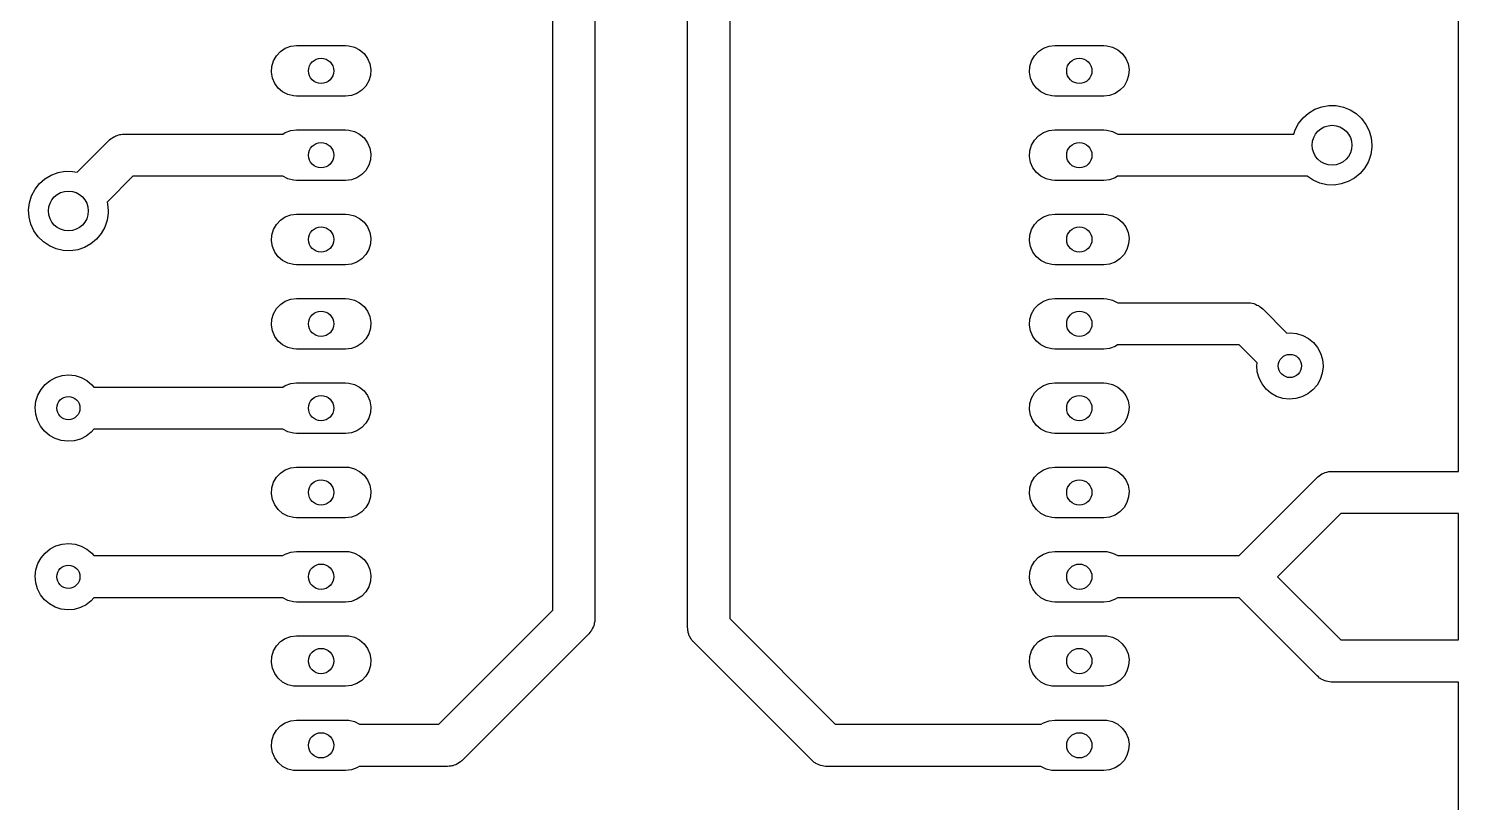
# Model space of a CAD drawing. Extents: x 0 to 145, y 0 to 145.
# Drawn here: x 53 to 96.11, y 65.33 to 88.64 of the extents above; entities that cross this region are included whole.
import ezdxf

# ---------------------------------------------------------------- set-up
doc = ezdxf.new("R2010")
doc.units = 0
doc.layers.add('BLACK', color=7, linetype='CONTINUOUS')

msp = doc.modelspace()

# ---------------------------------------------------------------- linework, layer by layer
at = {"layer": 'BLACK', "linetype": 'CONTINUOUS'}
for p, q in [((96.11, 75.305), (96.11, 111.577)), ((72.869, 70.606), (72.869, 109.205)), ((74.139, 108.951), (74.139, 70.869)), ((68.805, 71.123), (68.805, 106.924)), ((70.075, 106.923), (70.075, 70.86)), ((60.4718, 87.8265), (60.5932, 87.9546)), ((60.5932, 87.9546), (60.7408, 88.0513)), ((60.7408, 88.0513), (60.9067, 88.1116)), ((60.9067, 88.1116), (61.082, 88.132)), ((61.082, 88.132), (62.558, 88.132)), ((62.558, 88.132), (62.6522, 88.1262)), ((62.6522, 88.1262), (62.8236, 88.0842)), ((62.8236, 88.0842), (62.9808, 88.0039)), ((62.9808, 88.0039), (63.1153, 87.8897)), ((83.3318, 87.8265), (83.4532, 87.9546)), ((83.4532, 87.9546), (83.6008, 88.0513)), ((83.6008, 88.0513), (83.7667, 88.1116)), ((83.7667, 88.1116), (83.942, 88.132)), ((83.942, 88.132), (85.418, 88.132)), ((85.418, 88.132), (85.5122, 88.1262)), ((85.5122, 88.1262), (85.6836, 88.0842)), ((85.6836, 88.0842), (85.8408, 88.0039)), ((85.8408, 88.0039), (85.9753, 87.8897)), ((60.332, 87.5049), (60.3832, 87.6738)), ((60.3832, 87.6738), (60.4718, 87.8265)), ((63.1153, 87.8897), (63.2199, 87.7475)), ((63.2199, 87.7475), (63.289, 87.5851)), ((63.289, 87.5851), (63.3189, 87.4112)), ((83.192, 87.5049), (83.2432, 87.6738)), ((83.2432, 87.6738), (83.3318, 87.8265)), ((85.9753, 87.8897), (86.0799, 87.7475)), ((86.0799, 87.7475), (86.149, 87.5851)), ((86.149, 87.5851), (86.1789, 87.4112)), ((60.3211, 87.3288), (60.332, 87.5049)), ((60.351, 87.1549), (60.3211, 87.3288)), ((60.4201, 86.9925), (60.351, 87.1549)), ((63.308, 87.2351), (63.2568, 87.0662)), ((63.3189, 87.4112), (63.308, 87.2351)), ((83.1811, 87.3288), (83.192, 87.5049)), ((83.211, 87.1549), (83.1811, 87.3288)), ((83.2801, 86.9925), (83.211, 87.1549)), ((86.168, 87.2351), (86.1168, 87.0662)), ((86.1789, 87.4112), (86.168, 87.2351)), ((60.5247, 86.8503), (60.4201, 86.9925)), ((60.6592, 86.7361), (60.5247, 86.8503)), ((60.8164, 86.6558), (60.6592, 86.7361)), ((60.9878, 86.6138), (60.8164, 86.6558)), ((62.8992, 86.6887), (62.7333, 86.6284)), ((63.0468, 86.7854), (62.8992, 86.6887)), ((63.1682, 86.9135), (63.0468, 86.7854)), ((63.2568, 87.0662), (63.1682, 86.9135)), ((83.3847, 86.8503), (83.2801, 86.9925)), ((83.5192, 86.7361), (83.3847, 86.8503)), ((83.6764, 86.6558), (83.5192, 86.7361)), ((83.8478, 86.6138), (83.6764, 86.6558)), ((85.7592, 86.6887), (85.5933, 86.6284)), ((85.9068, 86.7854), (85.7592, 86.6887)), ((86.0282, 86.9135), (85.9068, 86.7854)), ((86.1168, 87.0662), (86.0282, 86.9135)), ((61.082, 86.608), (60.9878, 86.6138)), ((62.558, 86.608), (61.082, 86.608)), ((62.7333, 86.6284), (62.558, 86.608)), ((83.942, 86.608), (83.8478, 86.6138)), ((85.418, 86.608), (83.942, 86.608)), ((85.5933, 86.6284), (85.418, 86.608)), ((91.7834, 86.2131), (91.9894, 86.2891)), ((91.9894, 86.2891), (92.2058, 86.3263)), ((92.2058, 86.3263), (92.4254, 86.3234)), ((92.4254, 86.3234), (92.6408, 86.2806)), ((92.6408, 86.2806), (92.8448, 86.1992)), ((91.2936, 85.7836), (91.4296, 85.956)), ((91.4296, 85.956), (91.5947, 86.1008)), ((91.5947, 86.1008), (91.7834, 86.2131)), ((92.8448, 86.1992), (93.0305, 86.082)), ((93.0305, 86.082), (93.1918, 85.933)), ((93.1918, 85.933), (93.3232, 85.757)), ((55.4908, 85.3317), (55.5337, 85.3571)), ((55.5337, 85.3571), (55.5741, 85.3865)), ((55.5741, 85.3865), (55.602, 85.3975)), ((55.602, 85.3975), (55.6278, 85.4128)), ((55.6278, 85.4128), (55.6757, 85.4267)), ((55.6757, 85.4267), (55.7221, 85.445)), ((55.7221, 85.445), (55.7518, 85.4488)), ((55.7518, 85.4488), (55.7807, 85.4572)), ((55.7807, 85.4572), (55.8305, 85.4587)), ((55.8305, 85.4587), (55.88, 85.465)), ((55.88, 85.465), (60.6701, 85.465)), ((60.6701, 85.465), (60.7408, 85.5113)), ((60.7408, 85.5113), (60.9067, 85.5716)), ((60.9067, 85.5716), (61.082, 85.592)), ((61.082, 85.592), (62.558, 85.592)), ((62.558, 85.592), (62.6522, 85.5862)), ((62.6522, 85.5862), (62.8236, 85.5442)), ((62.8236, 85.5442), (62.9808, 85.4639)), ((62.9808, 85.4639), (63.1153, 85.3497)), ((83.3318, 85.2865), (83.4532, 85.4146)), ((83.4532, 85.4146), (83.6008, 85.5113)), ((83.6008, 85.5113), (83.7667, 85.5716)), ((83.7667, 85.5716), (83.942, 85.592)), ((83.942, 85.592), (85.418, 85.592)), ((85.418, 85.592), (85.5122, 85.5862)), ((85.5122, 85.5862), (85.6836, 85.5442)), ((85.6836, 85.5442), (85.8387, 85.465)), ((85.8387, 85.465), (91.1528, 85.465)), ((91.1528, 85.465), (91.1913, 85.5892)), ((91.1913, 85.5892), (91.2936, 85.7836)), ((93.3232, 85.757), (93.4203, 85.56)), ((93.4203, 85.56), (93.4799, 85.3487)), ((54.4672, 84.3152), (55.431, 85.279)), ((55.431, 85.279), (55.4415, 85.2883)), ((55.4415, 85.2883), (55.4453, 85.2929)), ((55.4453, 85.2929), (55.4534, 85.2988)), ((55.4534, 85.2988), (55.4908, 85.3317)), ((63.1153, 85.3497), (63.2199, 85.2075)), ((63.2199, 85.2075), (63.289, 85.0451)), ((63.289, 85.0451), (63.3189, 84.8712)), ((83.1811, 84.7888), (83.192, 84.9649)), ((83.192, 84.9649), (83.2432, 85.1338)), ((83.2432, 85.1338), (83.3318, 85.2865)), ((93.4984, 85.0672), (93.4668, 84.8499)), ((93.4799, 85.3487), (93.5, 85.13)), ((93.5, 85.13), (93.4984, 85.0672)), ((63.2568, 84.5262), (63.1682, 84.3735)), ((63.308, 84.6951), (63.2568, 84.5262)), ((63.3189, 84.8712), (63.308, 84.6951)), ((83.211, 84.6149), (83.1811, 84.7888)), ((83.2801, 84.4525), (83.211, 84.6149)), ((93.3963, 84.6419), (93.289, 84.4503)), ((93.4668, 84.8499), (93.3963, 84.6419)), ((53.3296, 83.976), (53.4947, 84.1208)), ((53.4947, 84.1208), (53.6834, 84.2331)), ((53.6834, 84.2331), (53.8894, 84.3091)), ((53.8894, 84.3091), (54.1058, 84.3463)), ((54.1058, 84.3463), (54.3254, 84.3434)), ((54.3254, 84.3434), (54.4672, 84.3152)), ((56.143, 84.195), (55.366, 83.418)), ((60.6613, 84.195), (56.143, 84.195)), ((60.8164, 84.1158), (60.6613, 84.195)), ((60.9878, 84.0738), (60.8164, 84.1158)), ((61.082, 84.068), (60.9878, 84.0738)), ((62.558, 84.068), (61.082, 84.068)), ((62.7333, 84.0884), (62.558, 84.068)), ((62.8992, 84.1487), (62.7333, 84.0884)), ((63.0468, 84.2454), (62.8992, 84.1487)), ((63.1682, 84.3735), (63.0468, 84.2454)), ((83.3847, 84.3103), (83.2801, 84.4525)), ((83.5192, 84.1961), (83.3847, 84.3103)), ((83.6764, 84.1158), (83.5192, 84.1961)), ((83.8478, 84.0738), (83.6764, 84.1158)), ((83.942, 84.068), (83.8478, 84.0738)), ((85.418, 84.068), (83.942, 84.068)), ((85.5933, 84.0884), (85.418, 84.068)), ((85.7592, 84.1487), (85.5933, 84.0884)), ((85.8299, 84.195), (85.7592, 84.1487)), ((91.5484, 84.195), (85.8299, 84.195)), ((91.7274, 84.0754), (91.5484, 84.195)), ((91.9292, 83.9887), (91.7274, 84.0754)), ((92.9797, 84.141), (92.7881, 84.0337)), ((93.1485, 84.2815), (92.9797, 84.141)), ((93.289, 84.4503), (93.1485, 84.2815)), ((53.0913, 83.6092), (53.1936, 83.8036)), ((53.1936, 83.8036), (53.3296, 83.976)), ((92.1434, 83.9403), (91.9292, 83.9887)), ((92.3628, 83.9316), (92.1434, 83.9403)), ((92.5801, 83.9632), (92.3628, 83.9316)), ((92.7881, 84.0337), (92.5801, 83.9632)), ((53.0004, 83.1814), (53.0262, 83.3995)), ((53.0262, 83.3995), (53.0913, 83.6092)), ((55.366, 83.418), (55.3799, 83.3687)), ((55.3799, 83.3687), (55.4, 83.15)), ((53.0148, 82.9623), (53.0004, 83.1814)), ((53.0688, 82.7494), (53.0148, 82.9623)), ((55.3668, 82.8699), (55.2963, 82.6619)), ((55.3984, 83.0872), (55.3668, 82.8699)), ((55.4, 83.15), (55.3984, 83.0872)), ((60.4718, 82.7465), (60.5932, 82.8746)), ((60.5932, 82.8746), (60.7408, 82.9713)), ((60.7408, 82.9713), (60.9067, 83.0316)), ((60.9067, 83.0316), (61.082, 83.052)), ((61.082, 83.052), (62.558, 83.052)), ((62.558, 83.052), (62.6522, 83.0462)), ((62.6522, 83.0462), (62.8236, 83.0042)), ((62.8236, 83.0042), (62.9808, 82.9239)), ((62.9808, 82.9239), (63.1153, 82.8097)), ((63.1153, 82.8097), (63.2199, 82.6675)), ((83.3318, 82.7465), (83.4532, 82.8746)), ((83.4532, 82.8746), (83.6008, 82.9713)), ((83.6008, 82.9713), (83.7667, 83.0316)), ((83.7667, 83.0316), (83.942, 83.052)), ((83.942, 83.052), (85.418, 83.052)), ((85.418, 83.052), (85.5122, 83.0462)), ((85.5122, 83.0462), (85.6836, 83.0042)), ((85.6836, 83.0042), (85.8408, 82.9239)), ((85.8408, 82.9239), (85.9753, 82.8097)), ((85.9753, 82.8097), (86.0799, 82.6675)), ((53.1608, 82.55), (53.0688, 82.7494)), ((53.2875, 82.3707), (53.1608, 82.55)), ((53.4448, 82.2174), (53.2875, 82.3707)), ((55.189, 82.4703), (55.0485, 82.3015)), ((55.2963, 82.6619), (55.189, 82.4703)), ((60.3211, 82.2488), (60.332, 82.4249)), ((60.332, 82.4249), (60.3832, 82.5938)), ((60.3832, 82.5938), (60.4718, 82.7465)), ((63.2199, 82.6675), (63.289, 82.5051)), ((63.289, 82.5051), (63.3189, 82.3312)), ((83.1811, 82.2488), (83.192, 82.4249)), ((83.192, 82.4249), (83.2432, 82.5938)), ((83.2432, 82.5938), (83.3318, 82.7465)), ((86.0799, 82.6675), (86.149, 82.5051)), ((86.149, 82.5051), (86.1789, 82.3312)), ((53.6274, 82.0954), (53.4448, 82.2174)), ((53.8292, 82.0087), (53.6274, 82.0954)), ((54.0434, 81.9603), (53.8292, 82.0087)), ((54.2628, 81.9516), (54.0434, 81.9603)), ((54.4801, 81.9832), (54.2628, 81.9516)), ((54.6881, 82.0537), (54.4801, 81.9832)), ((54.8797, 82.161), (54.6881, 82.0537)), ((55.0485, 82.3015), (54.8797, 82.161)), ((60.351, 82.0749), (60.3211, 82.2488)), ((60.4201, 81.9125), (60.351, 82.0749)), ((60.5247, 81.7703), (60.4201, 81.9125)), ((63.2568, 81.9862), (63.1682, 81.8335)), ((63.308, 82.1551), (63.2568, 81.9862)), ((63.3189, 82.3312), (63.308, 82.1551)), ((83.211, 82.0749), (83.1811, 82.2488)), ((83.2801, 81.9125), (83.211, 82.0749)), ((83.3847, 81.7703), (83.2801, 81.9125)), ((86.1168, 81.9862), (86.0282, 81.8335)), ((86.168, 82.1551), (86.1168, 81.9862)), ((86.1789, 82.3312), (86.168, 82.1551)), ((60.6592, 81.6561), (60.5247, 81.7703)), ((60.8164, 81.5758), (60.6592, 81.6561)), ((60.9878, 81.5338), (60.8164, 81.5758)), ((61.082, 81.528), (60.9878, 81.5338)), ((62.558, 81.528), (61.082, 81.528)), ((62.7333, 81.5484), (62.558, 81.528)), ((62.8992, 81.6087), (62.7333, 81.5484)), ((63.0468, 81.7054), (62.8992, 81.6087)), ((63.1682, 81.8335), (63.0468, 81.7054)), ((83.5192, 81.6561), (83.3847, 81.7703)), ((83.6764, 81.5758), (83.5192, 81.6561)), ((83.8478, 81.5338), (83.6764, 81.5758)), ((83.942, 81.528), (83.8478, 81.5338)), ((85.418, 81.528), (83.942, 81.528)), ((85.5933, 81.5484), (85.418, 81.528)), ((85.7592, 81.6087), (85.5933, 81.5484)), ((85.9068, 81.7054), (85.7592, 81.6087)), ((86.0282, 81.8335), (85.9068, 81.7054)), ((60.3832, 80.0538), (60.4718, 80.2065)), ((60.4718, 80.2065), (60.5932, 80.3346)), ((60.5932, 80.3346), (60.7408, 80.4313)), ((60.7408, 80.4313), (60.9067, 80.4916)), ((60.9067, 80.4916), (61.082, 80.512)), ((61.082, 80.512), (62.558, 80.512)), ((62.558, 80.512), (62.6522, 80.5062)), ((62.6522, 80.5062), (62.8236, 80.4642)), ((62.8236, 80.4642), (62.9808, 80.3839)), ((62.9808, 80.3839), (63.1153, 80.2697)), ((63.1153, 80.2697), (63.2199, 80.1275)), ((83.2432, 80.0538), (83.3318, 80.2065)), ((83.3318, 80.2065), (83.4532, 80.3346)), ((83.4532, 80.3346), (83.6008, 80.4313)), ((83.6008, 80.4313), (83.7667, 80.4916)), ((83.7667, 80.4916), (83.942, 80.512)), ((83.942, 80.512), (85.418, 80.512)), ((85.418, 80.512), (85.5122, 80.5062)), ((85.5122, 80.5062), (85.6836, 80.4642)), ((85.6836, 80.4642), (85.8387, 80.385)), ((85.8387, 80.385), (89.76, 80.385)), ((89.76, 80.385), (89.774, 80.3841)), ((89.774, 80.3841), (89.7799, 80.3847)), ((89.7799, 80.3847), (89.7898, 80.3831)), ((89.7898, 80.3831), (89.8396, 80.38)), ((89.8396, 80.38), (89.8879, 80.3676)), ((89.8879, 80.3676), (89.9372, 80.3598)), ((89.9372, 80.3598), (89.9647, 80.3479)), ((89.9647, 80.3479), (89.9938, 80.3404)), ((89.9938, 80.3404), (90.0375, 80.3164)), ((90.0375, 80.3164), (90.0832, 80.2966)), ((90.0832, 80.2966), (90.1069, 80.2782)), ((90.1069, 80.2782), (90.1332, 80.2637)), ((90.1332, 80.2637), (90.1696, 80.2296)), ((90.1696, 80.2296), (90.209, 80.199)), ((90.209, 80.199), (90.9371, 79.4709)), ((60.3211, 79.7088), (60.332, 79.8849)), ((60.332, 79.8849), (60.3832, 80.0538)), ((63.2199, 80.1275), (63.289, 79.9651)), ((63.289, 79.9651), (63.3189, 79.7912)), ((63.3189, 79.7912), (63.308, 79.6151)), ((83.1811, 79.7088), (83.192, 79.8849)), ((83.192, 79.8849), (83.2432, 80.0538)), ((60.351, 79.5349), (60.3211, 79.7088)), ((60.4201, 79.3725), (60.351, 79.5349)), ((60.5247, 79.2303), (60.4201, 79.3725)), ((63.2568, 79.4462), (63.1682, 79.2935)), ((63.308, 79.6151), (63.2568, 79.4462)), ((83.211, 79.5349), (83.1811, 79.7088)), ((83.2801, 79.3725), (83.211, 79.5349)), ((83.3847, 79.2303), (83.2801, 79.3725)), ((90.9371, 79.4709), (91.037, 79.48)), ((91.037, 79.48), (91.2311, 79.4596)), ((91.2311, 79.4596), (91.4175, 79.4019)), ((91.4175, 79.4019), (91.5892, 79.309)), ((60.6592, 79.1161), (60.5247, 79.2303)), ((60.8164, 79.0358), (60.6592, 79.1161)), ((60.9878, 78.9938), (60.8164, 79.0358)), ((61.082, 78.988), (60.9878, 78.9938)), ((62.558, 78.988), (61.082, 78.988)), ((62.7333, 79.0084), (62.558, 78.988)), ((62.8992, 79.0687), (62.7333, 79.0084)), ((63.0468, 79.1654), (62.8992, 79.0687)), ((63.1682, 79.2935), (63.0468, 79.1654)), ((83.5192, 79.1161), (83.3847, 79.2303)), ((83.6764, 79.0358), (83.5192, 79.1161)), ((83.8478, 78.9938), (83.6764, 79.0358)), ((83.942, 78.988), (83.8478, 78.9938)), ((85.418, 78.988), (83.942, 78.988)), ((85.5933, 79.0084), (85.418, 78.988)), ((85.7592, 79.0687), (85.5933, 79.0084)), ((85.8299, 79.115), (85.7592, 79.0687)), ((89.497, 79.115), (85.8299, 79.115)), ((90.039, 78.573), (89.497, 79.115)), ((91.5892, 79.309), (91.7396, 79.1846)), ((91.7396, 79.1846), (91.8629, 79.0334)), ((91.8629, 79.0334), (91.9545, 78.8611)), ((90.0301, 78.494), (90.039, 78.573)), ((90.0464, 78.2995), (90.0301, 78.494)), ((91.9545, 78.8611), (92.011, 78.6742)), ((92.011, 78.6742), (92.03, 78.48)), ((92.03, 78.48), (92.0296, 78.4521)), ((53.5003, 77.9245), (53.6524, 78.0468)), ((53.6524, 78.0468), (53.8254, 78.1372)), ((53.8254, 78.1372), (54.0126, 78.1923)), ((54.0126, 78.1923), (54.207, 78.21)), ((54.207, 78.21), (54.4011, 78.1896)), ((54.4011, 78.1896), (54.5875, 78.1319)), ((54.5875, 78.1319), (54.7592, 78.039)), ((54.7592, 78.039), (54.9096, 77.9146)), ((90.1002, 78.1119), (90.0464, 78.2995)), ((90.1894, 77.9383), (90.1002, 78.1119)), ((91.9435, 78.0733), (91.8471, 77.9036)), ((92.0051, 78.2585), (91.9435, 78.0733)), ((92.0296, 78.4521), (92.0051, 78.2585)), ((53.2219, 77.4179), (53.2809, 77.6039)), ((53.2809, 77.6039), (53.3749, 77.775)), ((53.3749, 77.775), (53.5003, 77.9245)), ((54.9096, 77.9146), (54.9664, 77.845)), ((54.9664, 77.845), (60.6701, 77.845)), ((60.6701, 77.845), (60.7408, 77.8913)), ((60.7408, 77.8913), (60.9067, 77.9516)), ((60.9067, 77.9516), (61.082, 77.972)), ((61.082, 77.972), (62.558, 77.972)), ((62.558, 77.972), (62.6522, 77.9662)), ((62.6522, 77.9662), (62.8236, 77.9242)), ((62.8236, 77.9242), (62.9808, 77.8439)), ((62.9808, 77.8439), (63.1153, 77.7297)), ((63.1153, 77.7297), (63.2199, 77.5875)), ((83.2432, 77.5138), (83.3318, 77.6665)), ((83.3318, 77.6665), (83.4532, 77.7946)), ((83.4532, 77.7946), (83.6008, 77.8913)), ((83.6008, 77.8913), (83.7667, 77.9516)), ((83.7667, 77.9516), (83.942, 77.972)), ((83.942, 77.972), (85.418, 77.972)), ((85.418, 77.972), (85.5122, 77.9662)), ((85.5122, 77.9662), (85.6836, 77.9242)), ((85.6836, 77.9242), (85.8408, 77.8439)), ((85.8408, 77.8439), (85.9753, 77.7297)), ((85.9753, 77.7297), (86.0799, 77.5875)), ((90.3107, 77.7853), (90.1894, 77.9383)), ((90.4593, 77.6589), (90.3107, 77.7853)), ((90.6297, 77.5636), (90.4593, 77.6589)), ((91.5658, 77.6357), (91.3916, 77.5477)), ((91.7196, 77.7558), (91.5658, 77.6357)), ((91.8471, 77.9036), (91.7196, 77.7558)), ((53.2001, 77.224), (53.2219, 77.4179)), ((53.2164, 77.0295), (53.2001, 77.224)), ((63.2199, 77.5875), (63.289, 77.4251)), ((63.289, 77.4251), (63.3189, 77.2512)), ((63.3189, 77.2512), (63.308, 77.0751)), ((83.1811, 77.1688), (83.192, 77.3449)), ((83.211, 76.9949), (83.1811, 77.1688)), ((83.192, 77.3449), (83.2432, 77.5138)), ((86.0799, 77.5875), (86.149, 77.4251)), ((86.149, 77.4251), (86.1789, 77.2512)), ((86.1789, 77.2512), (86.168, 77.0751)), ((90.8153, 77.5033), (90.6297, 77.5636)), ((91.0091, 77.4802), (90.8153, 77.5033)), ((91.2036, 77.4952), (91.0091, 77.4802)), ((91.3916, 77.5477), (91.2036, 77.4952)), ((53.2702, 76.8419), (53.2164, 77.0295)), ((53.3594, 76.6683), (53.2702, 76.8419)), ((63.1682, 76.7535), (63.0468, 76.6254)), ((63.2568, 76.9062), (63.1682, 76.7535)), ((63.308, 77.0751), (63.2568, 76.9062)), ((83.2801, 76.8325), (83.211, 76.9949)), ((83.3847, 76.6903), (83.2801, 76.8325)), ((86.0282, 76.7535), (85.9068, 76.6254)), ((86.1168, 76.9062), (86.0282, 76.7535)), ((86.168, 77.0751), (86.1168, 76.9062)), ((53.4807, 76.5153), (53.3594, 76.6683)), ((53.6293, 76.3889), (53.4807, 76.5153)), ((53.7997, 76.2936), (53.6293, 76.3889)), ((54.7358, 76.3657), (54.5616, 76.2777)), ((54.8896, 76.4858), (54.7358, 76.3657)), ((54.9666, 76.575), (54.8896, 76.4858)), ((60.6613, 76.575), (54.9666, 76.575)), ((60.8164, 76.4958), (60.6613, 76.575)), ((60.9878, 76.4538), (60.8164, 76.4958)), ((61.082, 76.448), (60.9878, 76.4538)), ((62.558, 76.448), (61.082, 76.448)), ((62.7333, 76.4684), (62.558, 76.448)), ((62.8992, 76.5287), (62.7333, 76.4684)), ((63.0468, 76.6254), (62.8992, 76.5287)), ((83.5192, 76.5761), (83.3847, 76.6903)), ((83.6764, 76.4958), (83.5192, 76.5761)), ((83.8478, 76.4538), (83.6764, 76.4958)), ((83.942, 76.448), (83.8478, 76.4538)), ((85.418, 76.448), (83.942, 76.448)), ((85.5933, 76.4684), (85.418, 76.448)), ((85.7592, 76.5287), (85.5933, 76.4684)), ((85.9068, 76.6254), (85.7592, 76.5287)), ((53.9853, 76.2333), (53.7997, 76.2936)), ((54.1791, 76.2102), (53.9853, 76.2333)), ((54.3736, 76.2252), (54.1791, 76.2102)), ((54.5616, 76.2777), (54.3736, 76.2252)), ((60.3832, 74.9738), (60.4718, 75.1265)), ((60.4718, 75.1265), (60.5932, 75.2546)), ((60.5932, 75.2546), (60.7408, 75.3513)), ((60.7408, 75.3513), (60.9067, 75.4116)), ((60.9067, 75.4116), (61.082, 75.432)), ((61.082, 75.432), (62.558, 75.432)), ((62.558, 75.432), (62.6522, 75.4262)), ((62.6522, 75.4262), (62.8236, 75.3842)), ((62.8236, 75.3842), (62.9808, 75.3039)), ((62.9808, 75.3039), (63.1153, 75.1897)), ((63.1153, 75.1897), (63.2199, 75.0475)), ((63.2199, 75.0475), (63.289, 74.8851)), ((83.2432, 74.9738), (83.3318, 75.1265)), ((83.3318, 75.1265), (83.4532, 75.2546)), ((83.4532, 75.2546), (83.6008, 75.3513)), ((83.6008, 75.3513), (83.7667, 75.4116)), ((83.7667, 75.4116), (83.942, 75.432)), ((83.942, 75.432), (85.418, 75.432)), ((85.418, 75.432), (85.5122, 75.4262)), ((85.5122, 75.4262), (85.6836, 75.3842)), ((85.6836, 75.3842), (85.8408, 75.3039)), ((85.8408, 75.3039), (85.9753, 75.1897)), ((85.9753, 75.1897), (86.0799, 75.0475)), ((86.0799, 75.0475), (86.149, 74.8851)), ((89.497, 72.765), (91.851, 75.119)), ((91.851, 75.119), (91.8615, 75.1283)), ((91.8615, 75.1283), (91.8653, 75.1329)), ((91.8653, 75.1329), (91.8734, 75.1388)), ((91.8734, 75.1388), (91.9108, 75.1717)), ((91.9108, 75.1717), (91.9537, 75.1971)), ((91.9537, 75.1971), (91.9941, 75.2265)), ((91.9941, 75.2265), (92.022, 75.2375)), ((92.022, 75.2375), (92.0478, 75.2528)), ((92.0478, 75.2528), (92.0957, 75.2667)), ((92.0957, 75.2667), (92.1421, 75.285)), ((92.1421, 75.285), (92.1718, 75.2888)), ((92.1718, 75.2888), (92.2007, 75.2972)), ((92.2007, 75.2972), (92.2505, 75.2987)), ((92.2505, 75.2987), (92.3, 75.305)), ((92.3, 75.305), (96.11, 75.305)), ((60.3211, 74.6288), (60.332, 74.8049)), ((60.351, 74.4549), (60.3211, 74.6288)), ((60.332, 74.8049), (60.3832, 74.9738)), ((63.289, 74.8851), (63.3189, 74.7112)), ((63.3189, 74.7112), (63.308, 74.5351)), ((83.1811, 74.6288), (83.192, 74.8049)), ((83.211, 74.4549), (83.1811, 74.6288)), ((83.192, 74.8049), (83.2432, 74.9738)), ((86.149, 74.8851), (86.1789, 74.7112)), ((86.1789, 74.7112), (86.168, 74.5351)), ((60.4201, 74.2925), (60.351, 74.4549)), ((60.5247, 74.1503), (60.4201, 74.2925)), ((60.6592, 74.0361), (60.5247, 74.1503)), ((63.1682, 74.2135), (63.0468, 74.0854)), ((63.2568, 74.3662), (63.1682, 74.2135)), ((63.308, 74.5351), (63.2568, 74.3662)), ((83.2801, 74.2925), (83.211, 74.4549)), ((83.3847, 74.1503), (83.2801, 74.2925)), ((83.5192, 74.0361), (83.3847, 74.1503)), ((86.0282, 74.2135), (85.9068, 74.0854)), ((86.1168, 74.3662), (86.0282, 74.2135)), ((86.168, 74.5351), (86.1168, 74.3662)), ((60.8164, 73.9558), (60.6592, 74.0361)), ((60.9878, 73.9138), (60.8164, 73.9558)), ((61.082, 73.908), (60.9878, 73.9138)), ((62.558, 73.908), (61.082, 73.908)), ((62.7333, 73.9284), (62.558, 73.908)), ((62.8992, 73.9887), (62.7333, 73.9284)), ((63.0468, 74.0854), (62.8992, 73.9887)), ((83.6764, 73.9558), (83.5192, 74.0361)), ((83.8478, 73.9138), (83.6764, 73.9558)), ((83.942, 73.908), (83.8478, 73.9138)), ((85.418, 73.908), (83.942, 73.908)), ((85.5933, 73.9284), (85.418, 73.908)), ((85.7592, 73.9887), (85.5933, 73.9284)), ((85.9068, 74.0854), (85.7592, 73.9887)), ((92.563, 74.035), (90.658, 72.13)), ((96.11, 74.035), (92.563, 74.035)), ((96.11, 70.225), (96.11, 74.035)), ((53.5003, 72.8445), (53.6524, 72.9668)), ((53.6524, 72.9668), (53.8254, 73.0572)), ((53.8254, 73.0572), (54.0126, 73.1123)), ((54.0126, 73.1123), (54.207, 73.13)), ((54.207, 73.13), (54.4011, 73.1096)), ((54.4011, 73.1096), (54.5875, 73.0519)), ((54.5875, 73.0519), (54.7592, 72.959)), ((54.7592, 72.959), (54.9096, 72.8346)), ((60.7408, 72.8113), (60.9067, 72.8716)), ((60.9067, 72.8716), (61.082, 72.892)), ((61.082, 72.892), (62.558, 72.892)), ((62.558, 72.892), (62.6522, 72.8862)), ((62.6522, 72.8862), (62.8236, 72.8442)), ((83.6008, 72.8113), (83.7667, 72.8716)), ((83.7667, 72.8716), (83.942, 72.892)), ((83.942, 72.892), (85.418, 72.892)), ((85.418, 72.892), (85.5122, 72.8862)), ((85.5122, 72.8862), (85.6836, 72.8442)), ((53.2219, 72.3379), (53.2809, 72.5239)), ((53.2809, 72.5239), (53.3749, 72.695)), ((53.3749, 72.695), (53.5003, 72.8445)), ((54.9096, 72.8346), (54.9664, 72.765)), ((54.9664, 72.765), (60.6701, 72.765)), ((60.6701, 72.765), (60.7408, 72.8113)), ((62.8236, 72.8442), (62.9808, 72.7639)), ((62.9808, 72.7639), (63.1153, 72.6497)), ((63.1153, 72.6497), (63.2199, 72.5075)), ((63.2199, 72.5075), (63.289, 72.3451)), ((83.192, 72.2649), (83.2432, 72.4338)), ((83.2432, 72.4338), (83.3318, 72.5865)), ((83.3318, 72.5865), (83.4532, 72.7146)), ((83.4532, 72.7146), (83.6008, 72.8113)), ((85.6836, 72.8442), (85.8387, 72.765)), ((85.8387, 72.765), (89.497, 72.765)), ((53.2001, 72.144), (53.2219, 72.3379)), ((53.2164, 71.9495), (53.2001, 72.144)), ((63.308, 71.9951), (63.2568, 71.8262)), ((63.289, 72.3451), (63.3189, 72.1712)), ((63.3189, 72.1712), (63.308, 71.9951)), ((83.1811, 72.0888), (83.192, 72.2649)), ((83.211, 71.9149), (83.1811, 72.0888)), ((90.658, 72.13), (92.563, 70.225)), ((53.2702, 71.7619), (53.2164, 71.9495)), ((53.3594, 71.5883), (53.2702, 71.7619)), ((53.4807, 71.4353), (53.3594, 71.5883)), ((63.1682, 71.6735), (63.0468, 71.5454)), ((63.2568, 71.8262), (63.1682, 71.6735)), ((83.2801, 71.7525), (83.211, 71.9149)), ((83.3847, 71.6103), (83.2801, 71.7525)), ((83.5192, 71.4961), (83.3847, 71.6103)), ((53.6293, 71.3089), (53.4807, 71.4353)), ((53.7997, 71.2136), (53.6293, 71.3089)), ((53.9853, 71.1533), (53.7997, 71.2136)), ((54.1791, 71.1302), (53.9853, 71.1533)), ((54.3736, 71.1452), (54.1791, 71.1302)), ((54.5616, 71.1977), (54.3736, 71.1452)), ((54.7358, 71.2857), (54.5616, 71.1977)), ((54.8896, 71.4058), (54.7358, 71.2857)), ((54.9666, 71.495), (54.8896, 71.4058)), ((60.6613, 71.495), (54.9666, 71.495)), ((60.8164, 71.4158), (60.6613, 71.495)), ((60.9878, 71.3738), (60.8164, 71.4158)), ((61.082, 71.368), (60.9878, 71.3738)), ((62.558, 71.368), (61.082, 71.368)), ((62.7333, 71.3884), (62.558, 71.368)), ((62.8992, 71.4487), (62.7333, 71.3884)), ((63.0468, 71.5454), (62.8992, 71.4487)), ((83.6764, 71.4158), (83.5192, 71.4961)), ((83.8478, 71.3738), (83.6764, 71.4158)), ((83.942, 71.368), (83.8478, 71.3738)), ((85.418, 71.368), (83.942, 71.368)), ((85.5933, 71.3884), (85.418, 71.368)), ((85.7592, 71.4487), (85.5933, 71.3884)), ((85.8299, 71.495), (85.7592, 71.4487)), ((89.497, 71.495), (85.8299, 71.495)), ((91.851, 69.141), (89.497, 71.495)), ((65.367, 67.685), (68.805, 71.123)), ((70.0576, 70.7321), (70.0498, 70.6828)), ((70.07, 70.7804), (70.0576, 70.7321)), ((70.0731, 70.8302), (70.07, 70.7804)), ((70.0747, 70.8401), (70.0731, 70.8302)), ((70.075, 70.86), (70.0741, 70.846)), ((70.0741, 70.846), (70.0747, 70.8401)), ((74.139, 70.869), (77.323, 67.685)), ((60.5932, 70.1746), (60.7408, 70.2713)), ((60.7408, 70.2713), (60.9067, 70.3316)), ((60.9067, 70.3316), (61.082, 70.352)), ((61.082, 70.352), (62.558, 70.352)), ((62.558, 70.352), (62.6522, 70.3462)), ((62.6522, 70.3462), (62.8236, 70.3042)), ((62.8236, 70.3042), (62.9808, 70.2239)), ((69.889, 70.411), (66.079, 66.601)), ((69.9196, 70.4504), (69.889, 70.411)), ((69.9537, 70.4868), (69.9196, 70.4504)), ((69.9682, 70.5131), (69.9537, 70.4868)), ((69.9866, 70.5368), (69.9682, 70.5131)), ((70.0064, 70.5825), (69.9866, 70.5368)), ((70.0304, 70.6262), (70.0064, 70.5825)), ((70.0379, 70.6553), (70.0304, 70.6262)), ((70.0498, 70.6828), (70.0379, 70.6553)), ((72.8752, 70.5565), (72.869, 70.606)), ((72.8768, 70.5067), (72.8752, 70.5565)), ((72.8852, 70.4778), (72.8768, 70.5067)), ((72.8889, 70.4481), (72.8852, 70.4778)), ((72.9073, 70.4017), (72.8889, 70.4481)), ((72.9212, 70.3538), (72.9073, 70.4017)), ((72.9365, 70.328), (72.9212, 70.3538)), ((72.9475, 70.3001), (72.9365, 70.328)), ((72.9769, 70.2597), (72.9475, 70.3001)), ((83.4532, 70.1746), (83.6008, 70.2713)), ((83.6008, 70.2713), (83.7667, 70.3316)), ((83.7667, 70.3316), (83.942, 70.352)), ((83.942, 70.352), (85.418, 70.352)), ((85.418, 70.352), (85.5122, 70.3462)), ((85.5122, 70.3462), (85.6836, 70.3042)), ((85.6836, 70.3042), (85.8408, 70.2239)), ((60.332, 69.7249), (60.3832, 69.8938)), ((60.3832, 69.8938), (60.4718, 70.0465)), ((60.4718, 70.0465), (60.5932, 70.1746)), ((62.9808, 70.2239), (63.1153, 70.1097)), ((63.1153, 70.1097), (63.2199, 69.9675)), ((63.2199, 69.9675), (63.289, 69.8051)), ((73.0023, 70.2168), (72.9769, 70.2597)), ((73.0352, 70.1794), (73.0023, 70.2168)), ((73.0411, 70.1713), (73.0352, 70.1794)), ((73.0457, 70.1675), (73.0411, 70.1713)), ((73.055, 70.157), (73.0457, 70.1675)), ((76.611, 66.601), (73.055, 70.157)), ((83.192, 69.7249), (83.2432, 69.8938)), ((83.2432, 69.8938), (83.3318, 70.0465)), ((83.3318, 70.0465), (83.4532, 70.1746)), ((85.8408, 70.2239), (85.9753, 70.1097)), ((85.9753, 70.1097), (86.0799, 69.9675)), ((86.0799, 69.9675), (86.149, 69.8051)), ((92.563, 70.225), (96.11, 70.225)), ((60.3211, 69.5488), (60.332, 69.7249)), ((60.351, 69.3749), (60.3211, 69.5488)), ((63.308, 69.4551), (63.2568, 69.2862)), ((63.289, 69.8051), (63.3189, 69.6312)), ((63.3189, 69.6312), (63.308, 69.4551)), ((83.1811, 69.5488), (83.192, 69.7249)), ((83.211, 69.3749), (83.1811, 69.5488)), ((86.168, 69.4551), (86.1168, 69.2862)), ((86.149, 69.8051), (86.1789, 69.6312)), ((86.1789, 69.6312), (86.168, 69.4551)), ((60.4201, 69.2125), (60.351, 69.3749)), ((60.5247, 69.0703), (60.4201, 69.2125)), ((60.6592, 68.9561), (60.5247, 69.0703)), ((63.0468, 69.0054), (62.8992, 68.9087)), ((63.1682, 69.1335), (63.0468, 69.0054)), ((63.2568, 69.2862), (63.1682, 69.1335)), ((83.2801, 69.2125), (83.211, 69.3749)), ((83.3847, 69.0703), (83.2801, 69.2125)), ((83.5192, 68.9561), (83.3847, 69.0703)), ((85.9068, 69.0054), (85.7592, 68.9087)), ((86.0282, 69.1335), (85.9068, 69.0054)), ((86.1168, 69.2862), (86.0282, 69.1335)), ((91.8904, 69.1104), (91.851, 69.141)), ((91.9268, 69.0763), (91.8904, 69.1104)), ((91.9531, 69.0618), (91.9268, 69.0763)), ((91.9768, 69.0434), (91.9531, 69.0618)), ((92.0225, 69.0236), (91.9768, 69.0434)), ((92.0662, 68.9996), (92.0225, 69.0236)), ((92.0953, 68.9921), (92.0662, 68.9996)), ((92.1228, 68.9802), (92.0953, 68.9921)), ((92.1721, 68.9724), (92.1228, 68.9802)), ((60.8164, 68.8758), (60.6592, 68.9561)), ((60.9878, 68.8338), (60.8164, 68.8758)), ((61.082, 68.828), (60.9878, 68.8338)), ((62.558, 68.828), (61.082, 68.828)), ((62.7333, 68.8484), (62.558, 68.828)), ((62.8992, 68.9087), (62.7333, 68.8484)), ((83.6764, 68.8758), (83.5192, 68.9561)), ((83.8478, 68.8338), (83.6764, 68.8758)), ((83.942, 68.828), (83.8478, 68.8338)), ((85.418, 68.828), (83.942, 68.828)), ((85.5933, 68.8484), (85.418, 68.828)), ((85.7592, 68.9087), (85.5933, 68.8484)), ((92.2204, 68.96), (92.1721, 68.9724)), ((92.2702, 68.9569), (92.2204, 68.96)), ((92.2801, 68.9553), (92.2702, 68.9569)), ((92.286, 68.9559), (92.2801, 68.9553)), ((92.3, 68.955), (92.286, 68.9559)), ((96.11, 68.955), (92.3, 68.955)), ((96.11, 26.41), (96.11, 68.955)), ((60.5932, 67.6346), (60.7408, 67.7313)), ((60.7408, 67.7313), (60.9067, 67.7916)), ((60.9067, 67.7916), (61.082, 67.812)), ((61.082, 67.812), (62.558, 67.812)), ((62.558, 67.812), (62.6522, 67.8062)), ((62.6522, 67.8062), (62.8236, 67.7642)), ((62.8236, 67.7642), (62.9787, 67.685)), ((62.9787, 67.685), (65.367, 67.685)), ((77.323, 67.685), (83.5301, 67.685)), ((83.5301, 67.685), (83.6008, 67.7313)), ((83.6008, 67.7313), (83.7667, 67.7916)), ((83.7667, 67.7916), (83.942, 67.812)), ((83.942, 67.812), (85.418, 67.812)), ((85.418, 67.812), (85.5122, 67.8062)), ((85.5122, 67.8062), (85.6836, 67.7642)), ((85.6836, 67.7642), (85.8408, 67.6839)), ((85.8408, 67.6839), (85.9753, 67.5697)), ((60.332, 67.1849), (60.3832, 67.3538)), ((60.3832, 67.3538), (60.4718, 67.5065)), ((60.4718, 67.5065), (60.5932, 67.6346)), ((85.9753, 67.5697), (86.0799, 67.4275)), ((86.0799, 67.4275), (86.149, 67.2651)), ((86.149, 67.2651), (86.1789, 67.0912)), ((60.3211, 67.0088), (60.332, 67.1849)), ((60.351, 66.8349), (60.3211, 67.0088)), ((60.4201, 66.6725), (60.351, 66.8349)), ((86.168, 66.9151), (86.1168, 66.7462)), ((86.1789, 67.0912), (86.168, 66.9151)), ((60.5247, 66.5303), (60.4201, 66.6725)), ((60.6592, 66.4161), (60.5247, 66.5303)), ((60.8164, 66.3358), (60.6592, 66.4161)), ((62.9699, 66.415), (62.8992, 66.3687)), ((65.63, 66.415), (62.9699, 66.415)), ((65.6795, 66.4213), (65.63, 66.415)), ((65.7293, 66.4228), (65.6795, 66.4213)), ((65.7582, 66.4312), (65.7293, 66.4228)), ((65.7879, 66.435), (65.7582, 66.4312)), ((65.8343, 66.4533), (65.7879, 66.435)), ((65.8822, 66.4672), (65.8343, 66.4533)), ((65.908, 66.4825), (65.8822, 66.4672)), ((65.9359, 66.4935), (65.908, 66.4825)), ((65.9763, 66.5229), (65.9359, 66.4935)), ((66.0192, 66.5483), (65.9763, 66.5229)), ((66.0566, 66.5812), (66.0192, 66.5483)), ((66.0647, 66.5871), (66.0566, 66.5812)), ((66.0685, 66.5917), (66.0647, 66.5871)), ((66.079, 66.601), (66.0685, 66.5917)), ((76.6504, 66.5704), (76.611, 66.601)), ((76.6868, 66.5363), (76.6504, 66.5704)), ((76.7131, 66.5218), (76.6868, 66.5363)), ((76.7368, 66.5034), (76.7131, 66.5218)), ((76.7825, 66.4836), (76.7368, 66.5034)), ((76.8262, 66.4596), (76.7825, 66.4836)), ((76.8553, 66.4521), (76.8262, 66.4596)), ((76.8828, 66.4402), (76.8553, 66.4521)), ((76.9321, 66.4324), (76.8828, 66.4402)), ((76.9804, 66.42), (76.9321, 66.4324)), ((77.0302, 66.4169), (76.9804, 66.42)), ((77.0401, 66.4153), (77.0302, 66.4169)), ((77.046, 66.4159), (77.0401, 66.4153)), ((77.06, 66.415), (77.046, 66.4159)), ((83.5213, 66.415), (77.06, 66.415)), ((83.6764, 66.3358), (83.5213, 66.415)), ((85.9068, 66.4654), (85.7592, 66.3687)), ((86.0282, 66.5935), (85.9068, 66.4654)), ((86.1168, 66.7462), (86.0282, 66.5935)), ((60.9878, 66.2938), (60.8164, 66.3358)), ((61.082, 66.288), (60.9878, 66.2938)), ((62.558, 66.288), (61.082, 66.288)), ((62.7333, 66.3084), (62.558, 66.288)), ((62.8992, 66.3687), (62.7333, 66.3084)), ((83.8478, 66.2938), (83.6764, 66.3358)), ((83.942, 66.288), (83.8478, 66.2938)), ((85.418, 66.288), (83.942, 66.288)), ((85.5933, 66.3084), (85.418, 66.288)), ((85.7592, 66.3687), (85.5933, 66.3084))]:
    msp.add_line(p, q, dxfattribs=at)
at = {"layer": 'BLACK'}
for centre, radius in [((61.82, 87.37), 0.381), ((61.82, 87.37), 0.381), ((84.68, 87.37), 0.381), ((84.68, 87.37), 0.381), ((92.3, 85.13), 0.6), ((92.3, 85.13), 0.6), ((61.82, 84.83), 0.381), ((61.82, 84.83), 0.381), ((84.68, 84.83), 0.381), ((84.68, 84.83), 0.381), ((54.2, 83.15), 0.6), ((54.2, 83.15), 0.6), ((61.82, 82.29), 0.381), ((61.82, 82.29), 0.381), ((84.68, 82.29), 0.381), ((84.68, 82.29), 0.381), ((61.82, 79.75), 0.381), ((61.82, 79.75), 0.381), ((84.68, 79.75), 0.381), ((84.68, 79.75), 0.381), ((91.03, 78.48), 0.35), ((54.2, 77.21), 0.35), ((61.82, 77.21), 0.381), ((61.82, 77.21), 0.381), ((84.68, 77.21), 0.381), ((84.68, 77.21), 0.381), ((61.82, 74.67), 0.381), ((61.82, 74.67), 0.381), ((84.68, 74.67), 0.381), ((84.68, 74.67), 0.381), ((54.2, 72.13), 0.35), ((61.82, 72.13), 0.381), ((61.82, 72.13), 0.381), ((84.68, 72.13), 0.381), ((84.68, 72.13), 0.381), ((61.82, 69.59), 0.381), ((61.82, 69.59), 0.381), ((84.68, 69.59), 0.381), ((84.68, 69.59), 0.381), ((61.82, 67.05), 0.381), ((61.82, 67.05), 0.381), ((84.68, 67.05), 0.381), ((84.68, 67.05), 0.381)]:
    msp.add_circle(centre, radius, dxfattribs=at)

doc.saveas('drawing.dxf')
